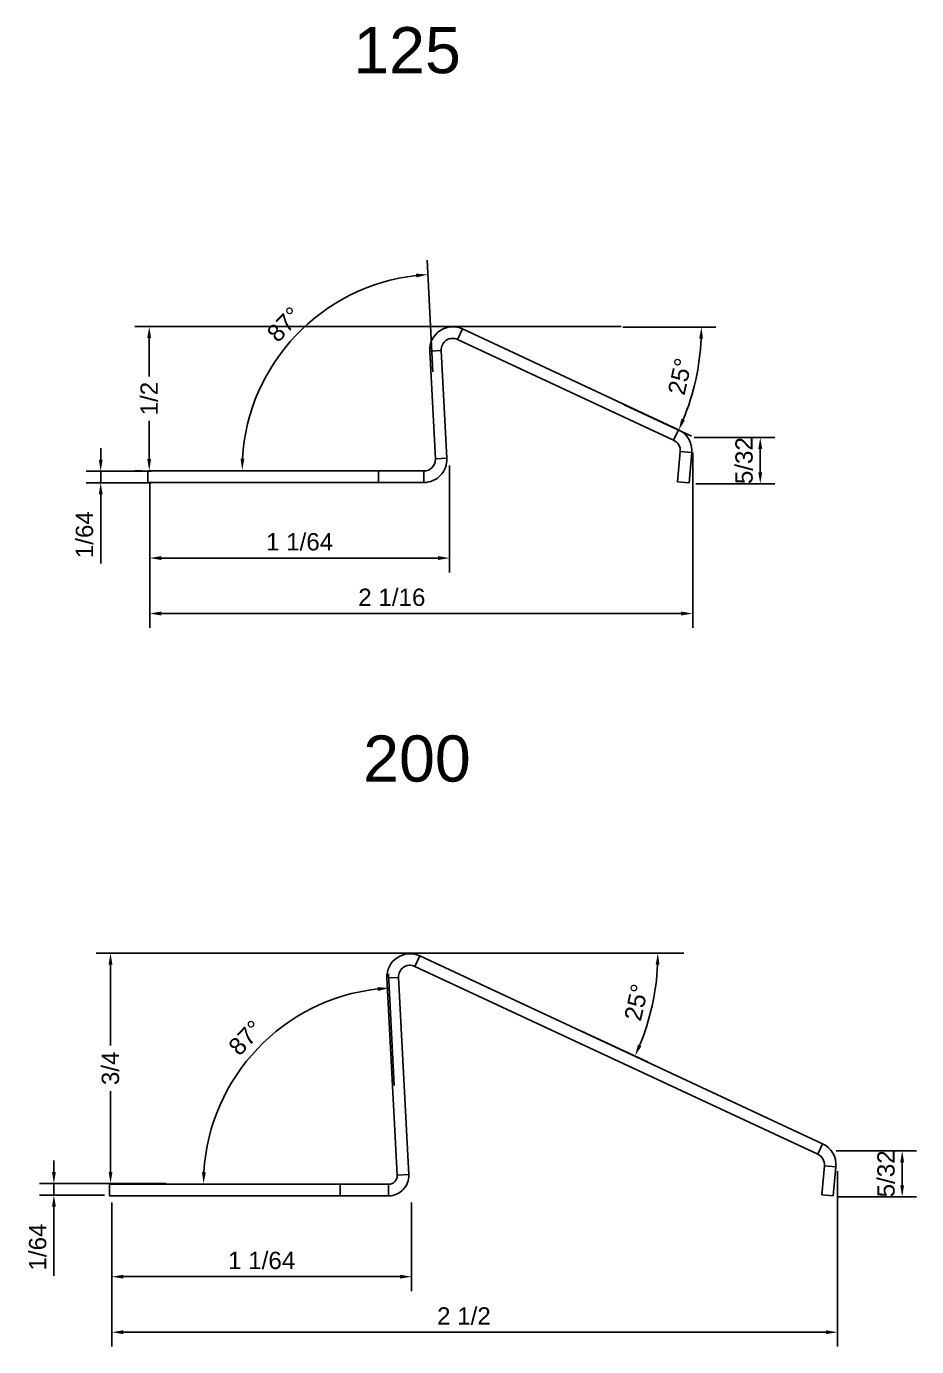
# Model space of a CAD drawing. Header units: millimetres. Extents: x 34 to 294, y 20 to 162.
# Drawn here: x 216.6 to 293.8, y 20.2 to 134.8 of the extents above; entities that cross this region are included whole.
import ezdxf

# ---------------------------------------------------------------- set-up
doc = ezdxf.new("R2010")
doc.units = ezdxf.units.MM
doc.linetypes.add('AUSGEZOGEN', pattern=[0])
doc.linetypes.add('VONLAYER', pattern=[0])
for name, color, linetype in [('4', 7, 'Continuous'), ('Bem', 3, 'Continuous'), ('L01', 7, 'AUSGEZOGEN'), ('var3', 7, 'Continuous')]:
    doc.layers.add(name, color=color, linetype=linetype)
doc.styles.add('ARIAL', font='ARIAL.TTF')
doc.dimstyles.new('ISO-25', dxfattribs={"dimtxt": 2.5, "dimasz": 2.5, "dimexe": 1.25, "dimexo": 0.625, "dimtad": 1, "dimtxsty": 'Standard', "dimcen": 2.5, "dimclrt": 7, "dimadec": 0, "dimazin": 0, "dimtfac": 1, "dimtmove": 0, "dimatfit": 3, "dimfxl": 0, "dimarcsym": 0})

# ---------------------------------------------------------------- blocks, each defined once
blk = doc.blocks.new('*D9')
at = {"layer": 'Bem', "color": 0, "lineweight": -2}
for p, q in [((273.59, 54.38), (222.62, 54.38)), ((223.87, 53.38), (223.87, 46.37)), ((223.87, 35.39), (223.87, 42.4)), ((228.69, 34.39), (222.62, 34.39))]:
    blk.add_line(p, q, dxfattribs=at)
at = {"layer": 'Bem', "color": 0}
for points in [[(223.71, 53.38), (224.04, 53.38), (223.87, 54.38)], [(223.71, 35.39), (224.04, 35.39), (223.87, 34.39)]]:
    blk.add_solid(points, dxfattribs=at)
at = {"layer": 'Defpoints', "color": 0}
for p in [(274.21, 54.38), (223.87, 34.39), (229.31, 34.39)]:
    blk.add_point(p, dxfattribs=at)
at = {"layer": 'Bem', "color": 7, "insert": (223.87, 44.38), "char_height": 1.5, "attachment_point": 5, "rotation": 90, "style": 'ARIAL'}
blk.add_mtext('3/4', dxfattribs=at)
blk = doc.blocks.new('*D13')
at = {"layer": 'Bem', "color": 0, "lineweight": -2}
for p, q in [((268.16, 108.72), (225.98, 108.72)), ((227.23, 107.72), (227.23, 104.38)), ((227.23, 97.22), (227.23, 100.55)), ((226.6, 96.22), (225.98, 96.22))]:
    blk.add_line(p, q, dxfattribs=at)
at = {"layer": 'Bem', "color": 0}
for points in [[(227.06, 107.72), (227.39, 107.72), (227.23, 108.72)], [(227.06, 97.22), (227.39, 97.22), (227.23, 96.22)]]:
    blk.add_solid(points, dxfattribs=at)
at = {"layer": 'Defpoints', "color": 0}
for p in [(268.79, 108.72), (227.23, 96.22), (227.23, 96.22)]:
    blk.add_point(p, dxfattribs=at)
at = {"layer": 'Bem', "color": 7, "insert": (227.23, 102.47), "char_height": 1.5, "attachment_point": 5, "rotation": 90, "style": 'ARIAL'}
blk.add_mtext('1/2', dxfattribs=at)
blk = doc.blocks.new('*D17')
at = {"layer": 'Bem', "color": 0, "lineweight": -2}
for p, q in [((274.48, 99.09), (281.47, 99.09)), ((280.22, 96.09), (280.22, 98.09)), ((274.63, 95.09), (281.47, 95.09))]:
    blk.add_line(p, q, dxfattribs=at)
at = {"layer": 'Bem', "color": 0}
for points in [[(280.05, 98.09), (280.39, 98.09), (280.22, 99.09)], [(280.05, 96.09), (280.39, 96.09), (280.22, 95.09)]]:
    blk.add_solid(points, dxfattribs=at)
at = {"layer": 'Defpoints', "color": 0}
for p in [(273.86, 99.09), (280.22, 99.09), (274.01, 95.09)]:
    blk.add_point(p, dxfattribs=at)
at = {"layer": 'Bem', "color": 7, "insert": (278.82, 97.09), "char_height": 1.5, "attachment_point": 5, "rotation": 90, "style": 'ARIAL'}
blk.add_mtext('5/32', dxfattribs=at)
blk = doc.blocks.new('*D18')
at = {"layer": 'Bem', "color": 0, "lineweight": -2}
for p, q in [((253.27, 96.68), (253.27, 87.39)), ((227.27, 95.09), (227.27, 87.39)), ((228.27, 88.64), (252.27, 88.64))]:
    blk.add_line(p, q, dxfattribs=at)
at = {"layer": 'Bem', "color": 0}
for points in [[(228.27, 88.81), (228.27, 88.47), (227.27, 88.64)], [(252.27, 88.81), (252.27, 88.47), (253.27, 88.64)]]:
    blk.add_solid(points, dxfattribs=at)
at = {"layer": 'Defpoints', "color": 0}
for p in [(253.27, 97.31), (227.27, 95.71), (253.27, 88.64)]:
    blk.add_point(p, dxfattribs=at)
at = {"layer": 'Bem', "color": 7, "insert": (240.27, 90.04), "char_height": 1.5, "attachment_point": 5, "style": 'ARIAL'}
blk.add_mtext('1 1/64', dxfattribs=at)
blk = doc.blocks.new('*D19')
at = {"layer": 'Bem', "color": 0, "lineweight": -2}
for p, q in [((274.36, 97.81), (274.36, 82.58)), ((227.27, 95.09), (227.27, 82.58)), ((228.27, 83.83), (273.36, 83.83))]:
    blk.add_line(p, q, dxfattribs=at)
at = {"layer": 'Bem', "color": 0}
for points in [[(228.27, 84), (228.27, 83.66), (227.27, 83.83)], [(273.36, 84), (273.36, 83.66), (274.36, 83.83)]]:
    blk.add_solid(points, dxfattribs=at)
at = {"layer": 'Defpoints', "color": 0}
for p in [(274.36, 98.43), (227.27, 95.71), (274.36, 83.83)]:
    blk.add_point(p, dxfattribs=at)
at = {"layer": 'Bem', "color": 7, "insert": (248.27, 85.23), "char_height": 1.5, "attachment_point": 5, "style": 'ARIAL'}
blk.add_mtext('2 1/16', dxfattribs=at)
blk = doc.blocks.new('*D20')
at = {"layer": 'Bem', "color": 0, "lineweight": -2}
for p, q in [((268.29, 108.66), (276.36, 108.66)), ((268.42, 101.93), (274.27, 99.21))]:
    blk.add_line(p, q, dxfattribs=at)
blk.add_arc((253.99, 108.66), 21.13, 337.7123, 357.2877, dxfattribs=at)
at = {"layer": 'Bem', "color": 0}
for points in [[(274.92, 107.67), (275.26, 107.66), (275.11, 108.66)], [(273.69, 100.58), (273.38, 100.72), (273.14, 99.73)]]:
    blk.add_solid(points, dxfattribs=at)
at = {"layer": 'Defpoints', "color": 0}
for p in [(253.54, 108.66), (254.39, 108.47), (267.66, 108.66), (267.86, 102.2), (274.23, 102.6)]:
    blk.add_point(p, dxfattribs=at)
at = {"layer": 'Bem', "color": 7, "insert": (273.26, 104.39), "char_height": 1.5, "attachment_point": 5, "rotation": 77.5, "style": 'ARIAL'}
blk.add_mtext('25°', dxfattribs=at)
blk = doc.blocks.new('*D21')
at = {"layer": 'Bem', "color": 0, "lineweight": -2}
for p, q in [((223.02, 97.17), (223.02, 98.17)), ((227.41, 96.17), (221.77, 96.17)), ((227.41, 95.17), (221.77, 95.17)), ((223.02, 96.17), (223.02, 95.17)), ((223.02, 94.17), (223.02, 88.17))]:
    blk.add_line(p, q, dxfattribs=at)
at = {"layer": 'Bem', "color": 0}
for points in [[(222.86, 97.17), (223.19, 97.17), (223.02, 96.17)], [(222.86, 94.17), (223.19, 94.17), (223.02, 95.17)]]:
    blk.add_solid(points, dxfattribs=at)
at = {"layer": 'Defpoints', "color": 0}
for p in [(223.02, 96.17), (228.04, 96.17), (228.04, 95.17)]:
    blk.add_point(p, dxfattribs=at)
at = {"layer": 'Bem', "color": 7, "insert": (221.62, 90.67), "char_height": 1.5, "attachment_point": 5, "rotation": 90, "style": 'ARIAL'}
blk.add_mtext('1/64', dxfattribs=at)
blk = doc.blocks.new('*D26')
at = {"layer": 'Bem', "color": 0, "lineweight": -2}
for p, q in [((264.51, 54.37), (272.59, 54.37)), ((264.65, 47.64), (270.49, 44.92))]:
    blk.add_line(p, q, dxfattribs=at)
blk.add_arc((250.21, 54.37), 21.13, 337.7123, 357.2877, dxfattribs=at)
at = {"layer": 'Bem', "color": 0}
for points in [[(271.15, 53.38), (271.48, 53.37), (271.34, 54.37)], [(269.91, 46.3), (269.61, 46.43), (269.36, 45.45)]]:
    blk.add_solid(points, dxfattribs=at)
at = {"layer": 'Defpoints', "color": 0}
for p in [(249.77, 54.37), (250.61, 54.19), (263.89, 54.37), (270.45, 48.32), (264.08, 47.91)]:
    blk.add_point(p, dxfattribs=at)
at = {"layer": 'Bem', "color": 7, "insert": (269.48, 50.1), "char_height": 1.5, "attachment_point": 5, "rotation": 77.5, "style": 'ARIAL'}
blk.add_mtext('25°', dxfattribs=at)
blk = doc.blocks.new('*D27')
at = {"layer": 'Bem', "color": 0, "lineweight": -2}
for p, q in [((286.79, 37.23), (293.78, 37.23)), ((292.53, 34.23), (292.53, 36.23)), ((286.94, 33.23), (293.78, 33.23))]:
    blk.add_line(p, q, dxfattribs=at)
at = {"layer": 'Bem', "color": 0}
for points in [[(292.36, 36.23), (292.69, 36.23), (292.53, 37.23)], [(292.36, 34.23), (292.69, 34.23), (292.53, 33.23)]]:
    blk.add_solid(points, dxfattribs=at)
at = {"layer": 'Defpoints', "color": 0}
for p in [(286.17, 37.23), (292.53, 37.23), (286.32, 33.23)]:
    blk.add_point(p, dxfattribs=at)
at = {"layer": 'Bem', "color": 7, "insert": (291.13, 35.23), "char_height": 1.5, "attachment_point": 5, "rotation": 90, "style": 'ARIAL'}
blk.add_mtext('5/32', dxfattribs=at)
blk = doc.blocks.new('*D42')
at = {"layer": 'Bem', "color": 0, "lineweight": -2}
for p, q in [((223.98, 32.75), (223.98, 25.06)), ((249.98, 32.75), (249.98, 25.06)), ((224.98, 26.31), (248.98, 26.31))]:
    blk.add_line(p, q, dxfattribs=at)
at = {"layer": 'Bem', "color": 0}
for points in [[(224.98, 26.47), (224.98, 26.14), (223.98, 26.31)], [(248.98, 26.47), (248.98, 26.14), (249.98, 26.31)]]:
    blk.add_solid(points, dxfattribs=at)
at = {"layer": 'Defpoints', "color": 0}
for p in [(223.98, 33.38), (249.98, 33.38), (249.98, 26.31)]:
    blk.add_point(p, dxfattribs=at)
at = {"layer": 'Bem', "color": 7, "insert": (236.98, 27.71), "char_height": 1.5, "attachment_point": 5, "style": 'ARIAL'}
blk.add_mtext('1 1/64', dxfattribs=at)
blk = doc.blocks.new('*D43')
at = {"layer": 'Bem', "color": 0, "lineweight": -2}
for p, q in [((218.96, 35.38), (218.96, 36.38)), ((223.36, 34.38), (217.71, 34.38)), ((218.96, 34.38), (218.96, 33.38)), ((223.36, 33.38), (217.71, 33.38)), ((218.96, 32.38), (218.96, 26.38))]:
    blk.add_line(p, q, dxfattribs=at)
at = {"layer": 'Bem', "color": 0}
for points in [[(218.8, 35.38), (219.13, 35.38), (218.96, 34.38)], [(218.8, 32.38), (219.13, 32.38), (218.96, 33.38)]]:
    blk.add_solid(points, dxfattribs=at)
at = {"layer": 'Defpoints', "color": 0}
for p in [(218.96, 34.38), (223.98, 34.38), (223.98, 33.38)]:
    blk.add_point(p, dxfattribs=at)
at = {"layer": 'Bem', "color": 7, "insert": (217.56, 28.88), "char_height": 1.5, "attachment_point": 5, "rotation": 90, "style": 'ARIAL'}
blk.add_mtext('1/64', dxfattribs=at)
blk = doc.blocks.new('*D44')
at = {"layer": 'Bem', "color": 0, "lineweight": -2}
for p, q in [((286.93, 35.47), (286.93, 20.24)), ((223.98, 32.75), (223.98, 20.24)), ((224.98, 21.49), (285.93, 21.49))]:
    blk.add_line(p, q, dxfattribs=at)
at = {"layer": 'Bem', "color": 0}
for points in [[(224.98, 21.66), (224.98, 21.33), (223.98, 21.49)], [(285.93, 21.66), (285.93, 21.33), (286.93, 21.49)]]:
    blk.add_solid(points, dxfattribs=at)
at = {"layer": 'Defpoints', "color": 0}
for p in [(286.93, 36.1), (223.98, 33.38), (286.93, 21.49)]:
    blk.add_point(p, dxfattribs=at)
at = {"layer": 'Bem', "color": 7, "insert": (254.52, 22.89), "char_height": 1.5, "attachment_point": 5, "style": 'ARIAL'}
blk.add_mtext('2 1/2', dxfattribs=at)
blk = doc.blocks.new('*D45')
at = {"layer": 'Bem', "color": 0, "lineweight": -2}
blk.add_line((248.48, 42.9), (247.97, 52.59), dxfattribs=at)
blk.add_arc((248.93, 34.38), 16.99, 96.3735, 176.6265, dxfattribs=at)
at = {"layer": 'Bem', "color": 0}
for points in [[(247.03, 51.43), (247.06, 51.09), (248.04, 51.34)], [(232.14, 35.37), (231.8, 35.38), (231.94, 34.38)]]:
    blk.add_solid(points, dxfattribs=at)
at = {"layer": 'Defpoints', "color": 0}
for p in [(239.93, 48.78), (248.51, 42.27), (223.98, 34.38), (248.14, 34.38), (248.89, 35.17)]:
    blk.add_point(p, dxfattribs=at)
at = {"layer": 'Bem', "color": 7, "insert": (235.6, 47.03), "char_height": 1.5, "attachment_point": 5, "rotation": 46.5, "style": 'ARIAL'}
blk.add_mtext('87°', dxfattribs=at)
blk = doc.blocks.new('*D46')
at = {"layer": 'Bem', "color": 0, "lineweight": -2}
blk.add_line((251.83, 104.78), (251.32, 114.47), dxfattribs=at)
blk.add_arc((252.27, 96.26), 16.99, 96.3735, 176.6265, dxfattribs=at)
at = {"layer": 'Bem', "color": 0}
for points in [[(250.37, 113.31), (250.4, 112.98), (251.38, 113.23)], [(235.48, 97.26), (235.15, 97.27), (235.29, 96.26)]]:
    blk.add_solid(points, dxfattribs=at)
at = {"layer": 'Defpoints', "color": 0}
for p in [(243.27, 110.67), (251.86, 104.16), (227.33, 96.26), (251.48, 96.26), (252.23, 97.05)]:
    blk.add_point(p, dxfattribs=at)
at = {"layer": 'Bem', "color": 7, "insert": (238.94, 108.91), "char_height": 1.5, "attachment_point": 5, "rotation": 46.5, "style": 'ARIAL'}
blk.add_mtext('87°', dxfattribs=at)

msp = doc.modelspace()

# ---------------------------------------------------------------- linework, layer by layer
at = {"layer": '4', "color": 1}
for p, q in [((250.26616, 53.22629), (250.68883, 54.13256)), ((248.84486, 52.26774), (247.84621, 52.21552)), ((285.77778, 35.93696), (286.77398, 35.84972)), ((249.73973, 35.16216), (248.74108, 35.10992)), ((243.78696, 33.32113), (243.78705, 34.32112)), ((247.99196, 33.32073), (247.99205, 34.32073))]:
    msp.add_line(p, q, dxfattribs=at)
at = {"layer": '4'}
for p, q in [((250.68884, 54.13256), (285.62692, 37.83677)), ((250.26616, 53.22629), (285.2043, 36.93048)), ((248.74109, 35.1099), (247.84622, 52.21552)), ((249.73973, 35.16216), (248.84486, 52.26777)), ((285.20425, 36.9305), (285.62692, 37.83677)), ((285.77778, 35.93696), (285.55696, 33.41581)), ((286.77397, 35.84971), (286.55317, 33.32856)), ((223.78704, 34.32298), (223.78695, 33.32299)), ((243.78696, 33.32113), (223.78695, 33.32299)), ((243.78706, 34.32112), (223.78705, 34.32298)), ((243.78696, 33.32113), (247.99197, 33.32073)), ((243.78706, 34.32112), (247.99205, 34.32073)), ((285.55696, 33.41581), (286.55317, 33.32856))]:
    msp.add_line(p, q, dxfattribs=at)
for centre, radius, start, end in [((249.84343, 52.31999), 2, 64.9948629, 182.9947754), ((249.84343, 52.31999), 1, 64.9948629, 182.9947754), ((284.78159, 36.02421), 2, 354.9944693, 64.9948514), ((284.78159, 36.02421), 1, 354.9944693, 64.9948514), ((247.99213, 35.07074), 1.75, 269.9946602, 2.9947623), ((247.99213, 35.07074), 0.75, 269.9946602, 2.9947626)]:
    msp.add_arc(centre, radius, start, end, dxfattribs=at)
at = {"layer": 'L01', "color": 1, "linetype": 'AUSGEZOGEN'}
for p, q in [((253.97489, 107.60256), (254.3975, 108.50886)), ((252.55364, 106.6439), (251.55501, 106.59156)), ((272.70875, 98.86689), (273.13137, 99.7732)), ((273.28233, 97.87343), (274.27853, 97.78627)), ((247.10074, 95.19636), (247.10074, 96.19635)), ((251.04604, 95.19637), (251.04604, 96.19636)), ((253.0433, 97.30104), (252.04467, 97.2487))]:
    msp.add_line(p, q, dxfattribs=at)
at = {"layer": 'L01', "color": 7, "linetype": 'AUSGEZOGEN'}
for p, q in [((254.3975, 108.50886), (273.13137, 99.7732)), ((252.04467, 97.2487), (251.55502, 106.59157)), ((253.0433, 97.30104), (252.55365, 106.6439)), ((253.97489, 107.60256), (272.70875, 98.86689)), ((273.28233, 97.87343), (273.05304, 95.25264)), ((274.27853, 97.78627), (274.04924, 95.16549)), ((227.10074, 96.19635), (227.10074, 95.19636)), ((247.10074, 96.19635), (227.10075, 96.19635)), ((247.10074, 96.19635), (251.04604, 96.19636)), ((247.10074, 95.19636), (227.10075, 95.19636)), ((247.10074, 95.19636), (251.04604, 95.19637)), ((273.05304, 95.25263), (274.04923, 95.16547))]:
    msp.add_line(p, q, dxfattribs=at)
for centre, radius, start, end in [((253.55228, 106.69623), 2, 65.0002136, 183.0001221), ((253.55228, 106.69623), 1, 65.0002136, 183.0001221), ((272.28614, 97.96059), 2, 355.0000915, 65.0001831), ((272.28614, 97.96059), 1, 355.0000915, 65.0001831), ((251.04605, 97.19636), 2, 270, 3.0000915), ((251.04605, 97.19636), 1, 270, 3.0000915)]:
    msp.add_arc(centre, radius, start, end, dxfattribs=at)

# ---------------------------------------------------------------- texts
at = {"layer": 'var3', "linetype": 'VONLAYER', "style": 'ARIAL'}
for s, p in [('125', (244.93054, 130.6951)), ('200', (245.78915, 69.25239))]:
    msp.add_text(s, height=4, dxfattribs=at).set_placement(p)

# ---------------------------------------------------------------- dimensions: what is measured, and where the dimension line sits
at = {"layer": 'Bem', "color": 0}
for base, line1, line2, picture, middle in [((243.27056, 110.66787), ((252.23079, 97.05156), (251.85838, 104.15764)), ((227.32593, 96.26231), (251.48182, 96.26231)), '*D46', (238.94152, 108.91261)), ((274.22685, 102.60313), ((253.54492, 108.66216), (267.66163, 108.66216)), ((254.39015, 108.47477), (267.85596, 102.19556)), '*D20', (273.2557, 104.39068)), ((270.45087, 48.31548), ((249.76894, 54.3745), (263.88565, 54.3745)), ((250.61418, 54.18712), (264.07999, 47.90791)), '*D26', (269.47973, 50.10302)), ((239.92581, 48.78451), ((248.88604, 35.1682), (248.51362, 42.27427)), ((223.98118, 34.37894), (248.13707, 34.37894)), '*D45', (235.59677, 47.02924))]:
    dim = msp.add_angular_dim_2l(base=base, line1=line1, line2=line2, dimstyle='ISO-25', override={"dimtxt": 1.5, "dimasz": 1, "dimtxsty": 'ARIAL'}, dxfattribs=at)
    dim.commit()
    dim.dimension.update_dxf_attribs({"geometry": picture, "text_midpoint": middle})
for base, p1, p2, text, picture, middle in [((227.2256, 96.21624), (268.78669, 108.71612), (227.2256, 96.21624), '1/2', '*D13', (227.2256, 102.46618)), ((223.87408, 34.38503), (274.212, 54.38204), (229.31133, 34.38503), '3/4', '*D9', (223.87408, 44.38353))]:
    dim = msp.add_linear_dim(base=base, p1=p1, p2=p2, angle=90, text=text, dimstyle='ISO-25', override={"dimtxt": 1.5, "dimasz": 1, "dimtxsty": 'ARIAL'}, dxfattribs=at)
    dim.commit()
    dim.dimension.update_dxf_attribs({"geometry": picture, "text_midpoint": middle, "text_rotation": 90})
for base, p1, p2, text, picture, middle in [((280.21918, 99.08601), (274.00766, 95.08601), (273.85724, 99.08601), '5/32', '*D17', (280.21918, 97.08601)), ((223.02184, 96.16973), (228.03996, 95.16973), (228.03996, 96.16973), '1/64', '*D21', (223.02184, 90.67024)), ((292.52707, 37.23015), (286.31556, 33.23015), (286.16514, 37.23015), '5/32', '*D27', (292.52707, 35.23015)), ((218.96306, 34.37894), (223.98118, 33.37894), (223.98118, 34.37894), '1/64', '*D43', (218.96306, 28.87945))]:
    dim = msp.add_linear_dim(base=base, p1=p1, p2=p2, angle=90, text=text, dimstyle='ISO-25', override={"dimtxt": 1.5, "dimasz": 1, "dimtxsty": 'ARIAL'}, dxfattribs=at)
    dim.commit()
    dim.dimension.update_dxf_attribs({"geometry": picture, "text_midpoint": middle, "dimtype": 160})
for base, p1, p2, text, override, picture, middle in [((274.3627, 83.82841), (227.27156, 95.7132), (274.3627, 98.43399), '2 1/16', {"dimtxt": 1.5, "dimasz": 1, "dimtxsty": 'ARIAL', "dimse1": 0, "dimtix": 1}, '*D19', (248.26932, 83.82841)), ((253.27156, 88.63983), (227.27156, 95.7132), (253.27156, 97.30517), '1 1/64', {"dimtxt": 1.5, "dimasz": 1, "dimtih": 0, "dimtxsty": 'ARIAL'}, '*D18', (240.27156, 88.63983)), ((286.93329, 21.49415), (223.98118, 33.37894), (286.93329, 36.09973), '2 1/2', {"dimtxt": 1.5, "dimasz": 1, "dimtxsty": 'ARIAL', "dimse1": 0, "dimtix": 1}, '*D44', (254.52008, 21.49415)), ((249.98118, 26.30557), (223.98118, 33.37894), (249.98118, 33.37894), '1 1/64', {"dimtxt": 1.5, "dimasz": 1, "dimtih": 0, "dimtxsty": 'ARIAL'}, '*D42', (236.98118, 26.30557))]:
    dim = msp.add_linear_dim(base=base, p1=p1, p2=p2, text=text, dimstyle='ISO-25', override=override, dxfattribs=at)
    dim.commit()
    dim.dimension.update_dxf_attribs({"geometry": picture, "text_midpoint": middle, "dimtype": 160})

doc.saveas('drawing.dxf')
